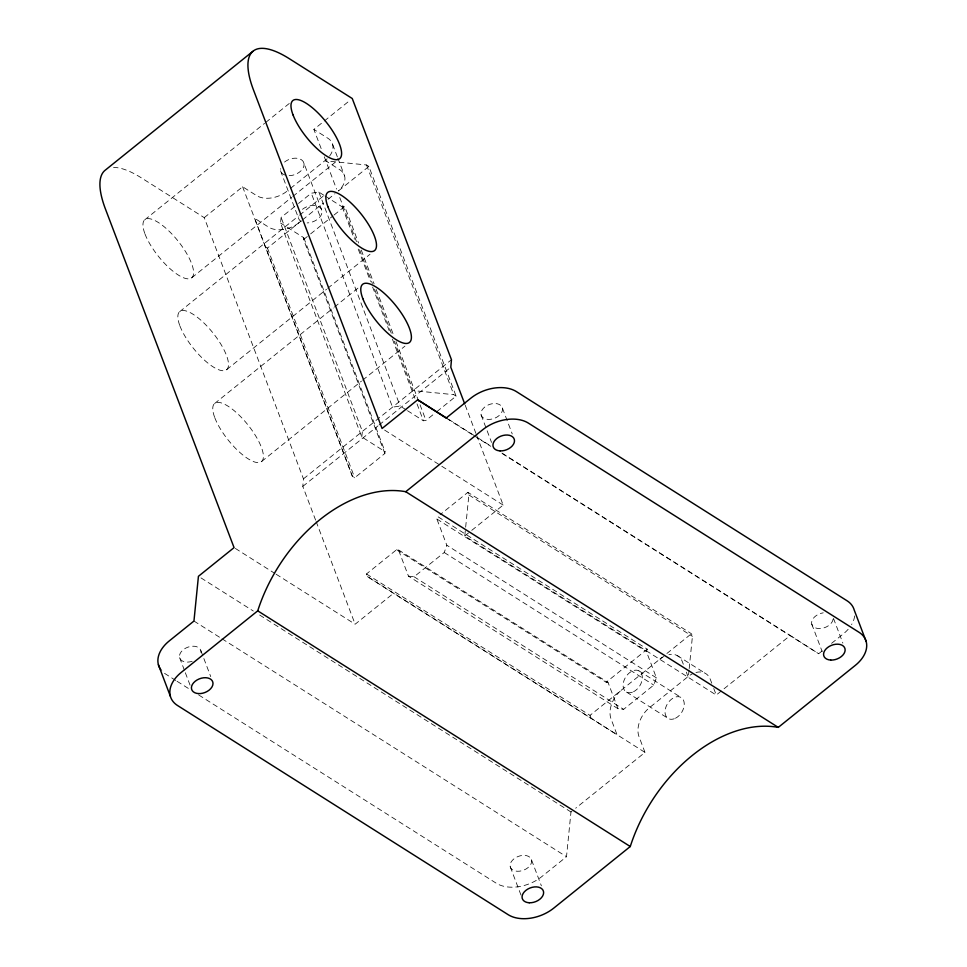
<?xml version="1.0" encoding="UTF-8"?>
<svg xmlns="http://www.w3.org/2000/svg" width="967" height="967" viewBox="0 0 967 967"><rect width="100%" height="100%" fill="white"/><g stroke="black" fill="none" stroke-linecap="round" stroke-linejoin="round"><path stroke-width="0.73" stroke-dasharray="4.83 3.63" d="M315.617 520.149L302.792 486.401L303.457 478.846L204.242 217.648L141.375 177.88A100.761 33.591 51.2 0 0 113.55 167.496M822.192 650.9L818.662 653.74L790.257 635.476L716.257 695.055L464.776 535.972L465.514 528.647M465.659 527.172L468.886 494.959L467.895 492.336L440.058 514.734M198.767 695.007L496.204 883.185A33.591 22.12 -20.8 0 0 541.834 876.586L566.505 856.726L570.977 811.99L574.507 809.149M689.048 670.046L688.311 677.371L686.316 672.125M689.193 668.584L692.42 636.359L691.417 633.736L467.895 492.336M298.972 222.7A22.398 14.747 -20.8 0 1 268.548 227.1L254.587 218.264L352.375 476.296L354.696 477.771L384.854 453.499L385.059 451.662L361.767 436.927L280.503 222.99L281.119 217.466L297.353 204.4M384.854 453.499L303.578 239.562L303.783 237.713L280.503 222.99M361.767 436.927L362.395 431.415L281.119 217.466M656.4 677.831L446.839 545.267L436.866 519.013L437.737 516.596L647.298 649.171L646.427 651.589L656.4 677.831L653.777 685.083L623.63 709.355L618.022 708.726L408.473 576.151L398.501 549.909L396.627 549.691L366.481 573.963L367.472 576.586L393.521 593.327L644.989 752.411L575.679 808.207M408.473 576.151L414.069 576.779L444.228 552.508L446.839 545.267M144.784 219.775L264.595 123.329M265.78 122.386L289.266 103.481M204.242 217.648L242.62 186.764L256.581 195.6A22.398 14.747 -20.8 0 0 287.006 191.2L289.326 189.327M321.165 148.58L313.876 129.397L323.183 121.915M324.344 120.972L349.933 100.387M290.487 188.396L325.371 160.317A22.398 14.747 -20.8 0 0 327.849 138.233L313.876 129.397M191.817 277.734L291.659 197.365M292.832 196.422L335.126 162.371M298.513 203.469L311.277 193.195L318.88 192.095L323.776 195.201M179.681 311.664L298.332 216.161M299.504 215.206L324.175 195.358M265.115 246.597L267.448 248.072L301.293 220.827M302.453 219.896L323.389 203.046M328.043 199.299L335.017 193.69M338.51 190.874L368.862 166.445L456.11 396.132L436.395 412.002M303.578 239.562L309.452 234.824M310.625 233.881L332.95 215.919M334.123 214.976L344.699 206.467L358.6 243.055M226.713 369.612L326.568 289.242M327.74 288.299L370.023 254.261M214.589 403.541L333.228 308.038M334.401 307.083L359.071 287.235M261.622 461.489L361.465 381.119M362.637 380.176L404.931 346.138M303.457 478.846L451.468 359.712M302.792 486.401L377.976 425.891M379.149 424.936L449.631 368.209M407.494 410.697L423.425 420.778L425.963 420.403L435.247 412.933M276.127 574.229L355.143 624.223L393.521 593.327M464.776 535.972L470.591 531.282M471.763 530.351L503.154 505.076L476.441 434.763M396.627 549.691L606.188 682.267L647.298 649.171M366.481 573.963L590.003 715.375L662.238 657.234M666.904 653.474L691.417 633.736M831.584 643.345L843.333 633.881A33.591 22.12 -20.8 0 0 849.002 628.296M325.009 195.975L342.161 206.829L344.699 206.467M406.273 409.923L400.145 406.043L392.542 407.143L311.277 193.195M368.862 166.445L366.529 164.97L325.843 160.897L339.816 169.733A22.398 14.747 -20.8 0 1 338.377 190.934M456.11 396.132L453.789 394.669L413.102 390.595L394.367 341.278M606.188 682.267L608.05 682.472L618.022 708.726M448.325 419.17L476.405 436.927M477.674 437.737L490.438 445.799M501.921 453.064L790.257 635.476M446.125 418.058L472.911 435.017M474.193 435.815L490.777 446.307M502.26 453.571L818.662 653.74M384.624 430.097L503.154 505.076M468.886 494.959L692.42 636.359M677.13 655.517L705.076 673.201M436.866 519.013L646.427 651.589M638.909 670.832L680.828 697.34M444.228 552.508L653.777 685.083M626.531 692.106L668.451 718.614M398.501 549.909L608.05 682.472M414.069 576.779L623.63 709.355M367.472 576.586L617.043 734.739L611.059 718.989A22.398 15.109 -57.7 0 1 621.527 690.003M235.344 548.434L274.846 573.419M200.991 577.915L253.294 611.011M259.676 615.048L570.977 811.99M193.956 621.044L220.742 637.99M222.023 638.8L566.505 856.726M175.789 680.478L165.575 674.011A33.591 22.12 -20.8 0 1 161.755 670.82M177.058 681.288L189.834 689.362M833.518 618.469L842.886 643.128M811.772 624.15L822.168 651.54M711.76 683.234L710.274 679.293A22.398 15.109 -57.7 0 0 694.584 672.923M713.755 688.492L716.257 695.055M683.318 664.244L682.327 661.621A22.398 15.109 -57.7 0 0 668.922 654.599M644.989 752.411L639.006 736.661A22.398 15.109 -57.7 0 1 649.461 707.675L687.839 676.791A22.398 15.109 -57.7 0 1 692.299 673.902M502.357 407.941A11.193 7.373 -20.8 0 1 488.117 419.4A11.193 7.373 -20.8 0 1 484.757 407.047A11.193 7.373 -20.8 0 1 502.357 407.941L512.244 433.965M481.131 414.988L491.538 442.378M590.003 715.375L591.006 717.997M465.224 405.233L475.909 433.361M366.529 164.97L453.789 394.669M332.636 144.434L337.314 156.751M337.834 158.129L344.603 175.934M361.271 250.09L374.096 283.875M376.236 289.508L393.351 334.546M396.023 341.581L425.963 420.403M324.283 156.787L336.552 189.085M339.768 197.534L356.896 242.632M359.567 249.679L372.416 283.5M374.555 289.133L391.683 334.231M342.161 206.829L354.454 239.2M358.201 249.051L370.494 281.421M372.633 287.054L389.205 330.69M392.421 339.139L414.879 398.247M417.019 403.88L423.425 420.778M318.88 192.095L400.145 406.043M284.54 162.057A12.317 8.111 -20.8 0 1 303.892 163.048L321.842 210.298M280.539 170.796L298.489 218.046M303.783 237.713L385.059 451.662M531.487 859.796A11.193 7.373 -20.8 0 1 517.248 871.267A11.193 7.373 -20.8 0 1 513.888 858.901A11.193 7.373 -20.8 0 1 531.487 859.796L541.375 885.82M510.262 866.843L521.709 896.977M267.448 248.072L354.696 477.771M242.62 186.764L352.375 476.296M316.149 521.564L355.143 624.223M200.858 650.634L210.746 676.658M179.632 657.681L184.83 671.376M185.35 672.742L191.079 687.815M303.892 163.048A12.317 8.111 -20.8 0 1 288.226 175.656M285.47 175.208A12.317 8.111 -20.8 0 1 280.394 168.633M302.478 209.307A12.317 8.111 -20.8 0 1 321.733 209.96A12.317 8.111 -20.8 0 1 307.168 222.918M301.124 221.455A12.317 8.111 -20.8 0 1 298.344 215.883M659.893 659.107A22.398 15.109 -57.7 0 1 664.353 656.218M854.647 615.967A33.591 22.12 -20.8 0 1 851.564 624.658M192.179 661.295A11.193 7.373 -20.8 0 1 179.499 657.04A11.193 7.373 -20.8 0 1 190.173 646.524A11.193 7.373 -20.8 0 1 200.991 652.604M833.131 619.073A11.193 7.373 -20.8 0 1 821.503 628.429A11.193 7.373 -20.8 0 1 811.627 622.18A11.193 7.373 -20.8 0 1 823.255 612.824M675.474 718.239A12.317 8.304 -57.7 0 0 682.521 698.706A12.317 8.304 -57.7 0 0 665.912 707.01A12.317 8.304 -57.7 0 0 675.474 718.239M633.566 691.719A12.317 8.304 -57.7 0 0 640.613 672.198A12.317 8.304 -57.7 0 0 624.005 680.49A12.317 8.304 -57.7 0 0 633.566 691.719M145.014 234.026A37.326 12.438 51.2 0 0 188.577 278.859A37.326 12.438 51.2 0 0 171.304 233.385A37.326 12.438 51.2 0 0 145.014 234.026M179.91 325.903A37.326 12.438 51.2 0 0 223.474 370.736A37.326 12.438 51.2 0 0 206.201 325.263A37.326 12.438 51.2 0 0 179.91 325.903M214.819 417.78A37.326 12.438 51.2 0 0 258.382 462.613A37.326 12.438 51.2 0 0 241.109 417.14A37.326 12.438 51.2 0 0 214.819 417.78"/><path stroke-width="1.45" d="M252.822 51.372L104.811 170.518A100.761 33.591 51.2 0 0 105.427 208.993L234.062 547.624L198.428 576.308L193.956 621.044L169.285 640.903A33.591 22.12 -20.8 0 0 160.993 669.901M447.056 418.36L417.708 399.794L382.074 428.478L253.439 89.846A100.761 33.591 51.2 0 1 289.387 58.745L352.254 98.513L451.468 359.712L450.803 367.255L464.692 403.819M257.73 610.842L181.252 672.403A33.591 22.12 -20.8 0 0 177.541 705.511L508.171 914.685A33.591 22.12 -20.8 0 0 553.801 908.086L630.266 846.524A135.755 91.575 -57.7 0 1 778.278 727.389L855.299 665.381A33.591 22.12 -20.8 0 0 859.01 632.273L528.381 423.111A33.591 22.12 -20.8 0 0 482.751 429.711L405.741 491.707A135.755 91.575 -57.7 0 0 257.73 610.842L630.266 846.524M405.741 491.707L778.278 727.389M417.708 399.794L446.125 418.058L470.796 398.211A33.591 22.12 -20.8 0 1 516.414 391.611L847.044 600.773A33.591 22.12 -20.8 0 1 854.224 610.056L866.19 641.556M158.395 664.728L170.361 696.228M362.83 298.646A37.326 12.438 51.2 0 0 406.394 343.466A37.326 12.438 51.2 0 0 389.121 298.005A37.326 12.438 51.2 0 0 362.83 298.646M327.922 206.769A37.326 12.438 51.2 0 0 371.485 251.589A37.326 12.438 51.2 0 0 354.212 206.128A37.326 12.438 51.2 0 0 327.922 206.769M293.025 114.892A37.326 12.438 51.2 0 0 336.589 159.712A37.326 12.438 51.2 0 0 319.315 114.251A37.326 12.438 51.2 0 0 293.025 114.892M198.586 693.605A11.193 7.373 -20.8 0 0 212.825 682.134A11.193 7.373 -20.8 0 0 195.225 681.239A11.193 7.373 -20.8 0 0 198.586 693.605M500.084 450.9A11.193 7.373 -20.8 0 0 514.323 439.441A11.193 7.373 -20.8 0 0 496.724 438.547A11.193 7.373 -20.8 0 0 500.084 450.9M529.215 902.767A11.193 7.373 -20.8 0 0 543.454 891.308A11.193 7.373 -20.8 0 0 525.855 890.402A11.193 7.373 -20.8 0 0 529.215 902.767M830.713 660.074A11.193 7.373 -20.8 0 0 844.965 648.603A11.193 7.373 -20.8 0 0 827.365 647.709A11.193 7.373 -20.8 0 0 830.713 660.074"/></g></svg>
